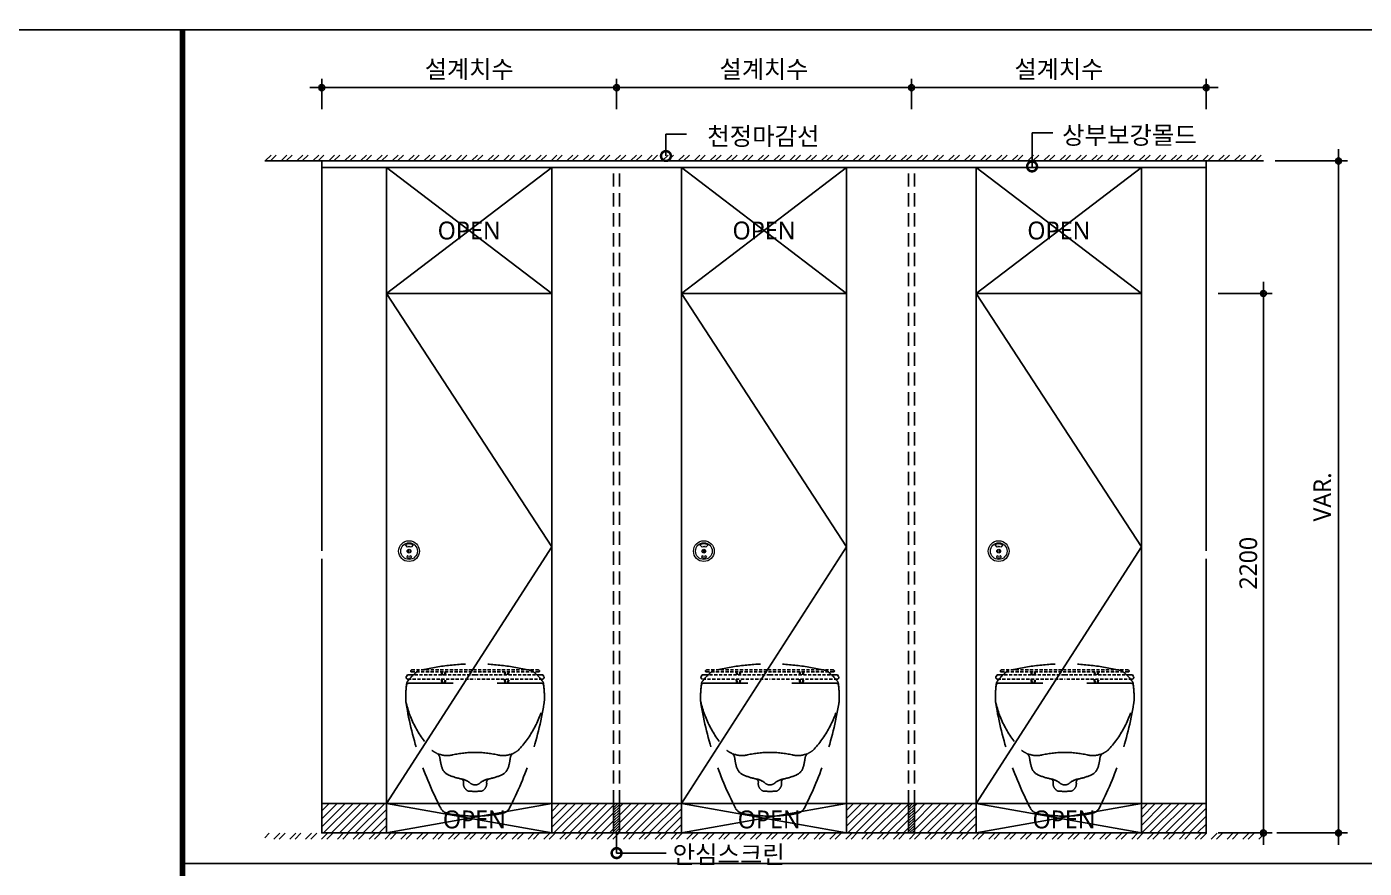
# Model space of a CAD drawing. Extents: x -256 to 8104, y -176 to 5714.
# Drawn here: x 2220 to 4488, y 4116 to 5543 of the extents above; entities that cross this region are included whole.
import ezdxf
from ezdxf.enums import TextEntityAlignment as Align

# ---------------------------------------------------------------- set-up
doc = ezdxf.new("R2010")
doc.units = 0
doc.header["$LTSCALE"] = 30
doc.linetypes.add('HIDDEN', pattern=[0.375, 0.25, -0.125])
doc.layers.get('0').update_dxf_attribs({"linetype": 'CONTINUOUS'})
doc.layers.get('DEFPOINTS').update_dxf_attribs({"linetype": 'CONTINUOUS'})
for name, color, linetype in [('DIM', 7, 'CONTINUOUS'), ('HAT', 8, 'CONTINUOUS'), ('HID', 9, 'HIDDEN'), ('문자', 3, 'CONTINUOUS'), ('부자재', 4, 'CONTINUOUS'), ('잠금쇠(회전형)', 4, 'CONTINUOUS'), ('치수', 1, 'CONTINUOUS'), ('판넬', 2, 'CONTINUOUS'), ('해치', 8, 'CONTINUOUS')]:
    doc.layers.add(name, color=color, linetype=linetype)
doc.styles.add('HDW', font='gulim.ttc')
doc.styles.add('돋움', font='malgun.ttf')
doc.dimstyles.new('10', dxfattribs={"dimscale": 10, "dimtxt": 3, "dimasz": 1, "dimexe": 1.5, "dimexo": 2, "dimgap": 1, "dimtad": 1, "dimdec": 0, "dimlunit": 6, "dimtxsty": '돋움', "dimblk": 'DIMDOT', "dimcen": -1, "dimdle": 1.5, "dimclrt": 3, "dimazin": 3, "dimtfac": 1, "dimtdec": 0, "dimtix": 1, "dimtmove": 2, "dimatfit": 3, "dimldrblk": 'DIMDOT', "dimarcsym": 0})

# ---------------------------------------------------------------- blocks, each defined once
blk = doc.blocks.new('DIMDOT')
at = {"linetype": 'Continuous'}
blk.add_line((-2, 0), (2, 0), dxfattribs=at)
for radius in [0.5, 0.25]:
    blk.add_circle((0, 0), radius, dxfattribs=at)
blk = doc.blocks.new('*D341')
at = {"layer": 'DEFPOINTS', "color": 0}
for p in [(161541.7, 5615.9), (161041.7, 5559.6), (161541.7, 5559.6)]:
    blk.add_point(p, dxfattribs=at)
at = {"layer": 'DIM', "color": 0, "lineweight": -2, "ltscale": 10}
for p, q in [((161041.7, 5579.6), (161041.7, 5630.9)), ((161541.7, 5579.6), (161541.7, 5630.9)), ((161051.7, 5615.9), (161531.7, 5615.9))]:
    blk.add_line(p, q, dxfattribs=at)
at = {"layer": 'DIM', "color": 0, "lineweight": -2, "xscale": 10, "yscale": 10, "zscale": 10, "rotation": 180}
blk.add_blockref('DIMDOT', (161041.7, 5615.9), dxfattribs=at)
at = {"layer": 'DIM', "color": 0, "lineweight": -2, "xscale": 10, "yscale": 10, "zscale": 10}
blk.add_blockref('DIMDOT', (161541.7, 5615.9), dxfattribs=at)
at = {"layer": 'DIM', "color": 3, "insert": (161291.7, 5645.6), "char_height": 30, "attachment_point": 5, "style": '돋움'}
blk.add_mtext('설계치수', dxfattribs=at)
blk = doc.blocks.new('*D342')
at = {"layer": 'DEFPOINTS', "color": 0}
for p in [(162041.7, 5615.9), (161541.7, 5559.6), (162041.7, 5559.6)]:
    blk.add_point(p, dxfattribs=at)
at = {"layer": 'DIM', "color": 0, "lineweight": -2, "ltscale": 10}
for p, q in [((161541.7, 5579.6), (161541.7, 5630.9)), ((162041.7, 5579.6), (162041.7, 5630.9)), ((161551.7, 5615.9), (162031.7, 5615.9))]:
    blk.add_line(p, q, dxfattribs=at)
at = {"layer": 'DIM', "color": 0, "lineweight": -2, "xscale": 10, "yscale": 10, "zscale": 10, "rotation": 180}
blk.add_blockref('DIMDOT', (161541.7, 5615.9), dxfattribs=at)
at = {"layer": 'DIM', "color": 0, "lineweight": -2, "xscale": 10, "yscale": 10, "zscale": 10}
blk.add_blockref('DIMDOT', (162041.7, 5615.9), dxfattribs=at)
at = {"layer": 'DIM', "color": 3, "insert": (161791.7, 5645.6), "char_height": 30, "attachment_point": 5, "style": '돋움'}
blk.add_mtext('설계치수', dxfattribs=at)
blk = doc.blocks.new('_DOTSMALL')
at = {"color": 0, "linetype": 'ByBlock', "const_width": 0.5}
blk.add_lwpolyline([(-0.0625, 0, 1), (0.0625, 0, 1)], format="xyb", close=True, dxfattribs=at)
blk = doc.blocks.new('A$C63EC304E')
at = {"layer": '치수', "color": 1, "xscale": 2.5, "yscale": 2.5, "zscale": 2.5, "rotation": 234.3098741996962}
blk.add_blockref('_DOTSMALL', (0.31, 0.31), dxfattribs=at)
blk = doc.blocks.new('A$C2BC9653E')
at = {"layer": '치수', "xscale": 0.3333333333333333, "yscale": 0.3333333333333333, "zscale": 0.3333333333333333}
blk.add_blockref('A$C63EC304E', (0, 0), dxfattribs=at)
blk = doc.blocks.new('A$C7FC71301')
at = {"layer": '치수', "rotation": 180}
blk.add_blockref('A$C2BC9653E', (0.208, 0.208), dxfattribs=at)
blk = doc.blocks.new('A$C4A20372B')
at = {"layer": '치수'}
blk.add_blockref('A$C7FC71301', (0, 0), dxfattribs=at)
blk = doc.blocks.new('A$C566469F5')
at = {"layer": '치수'}
blk.add_blockref('A$C4A20372B', (0, 0), dxfattribs=at)
blk = doc.blocks.new('A$C7E317CD4')
at = {"layer": '해치', "xscale": 2, "yscale": 2, "zscale": 2}
blk.add_blockref('A$C566469F5', (0, 0), dxfattribs=at)
blk = doc.blocks.new('A$C601D7F27')
at = {"layer": '치수'}
blk.add_blockref('A$C7E317CD4', (0, 0), dxfattribs=at)
blk = doc.blocks.new('A$C38802C08')
at = {"layer": '치수'}
blk.add_blockref('A$C601D7F27', (0, 0), dxfattribs=at)
blk = doc.blocks.new('*D343')
at = {"layer": 'DEFPOINTS', "color": 0}
for p in [(162541.7, 5615.9), (162041.7, 5559.6), (162541.7, 5559.6)]:
    blk.add_point(p, dxfattribs=at)
at = {"layer": 'DIM', "color": 0, "lineweight": -2, "ltscale": 10}
for p, q in [((162041.7, 5579.6), (162041.7, 5630.9)), ((162541.7, 5579.6), (162541.7, 5630.9)), ((162051.7, 5615.9), (162531.7, 5615.9))]:
    blk.add_line(p, q, dxfattribs=at)
at = {"layer": 'DIM', "color": 0, "lineweight": -2, "xscale": 10, "yscale": 10, "zscale": 10, "rotation": 180}
blk.add_blockref('DIMDOT', (162041.7, 5615.9), dxfattribs=at)
at = {"layer": 'DIM', "color": 0, "lineweight": -2, "xscale": 10, "yscale": 10, "zscale": 10}
blk.add_blockref('DIMDOT', (162541.7, 5615.9), dxfattribs=at)
at = {"layer": 'DIM', "color": 3, "insert": (162291.7, 5645.6), "char_height": 30, "attachment_point": 5, "style": '돋움'}
blk.add_mtext('설계치수', dxfattribs=at)
blk = doc.blocks.new('*D344')
at = {"layer": 'DEFPOINTS', "color": 0}
for p in [(162541.7, 5266.7), (162541.7, 4351.7), (162638.6, 4351.7)]:
    blk.add_point(p, dxfattribs=at)
at = {"layer": 'DIM', "color": 0, "lineweight": -2, "ltscale": 10}
for p, q in [((162561.7, 5266.7), (162653.6, 5266.7)), ((162638.6, 5256.7), (162638.6, 4361.7)), ((162561.7, 4351.7), (162653.6, 4351.7))]:
    blk.add_line(p, q, dxfattribs=at)
at = {"layer": 'DIM', "color": 0, "lineweight": -2, "xscale": 10, "yscale": 10, "zscale": 10}
for p, rotation in [((162638.6, 5266.7), 90), ((162638.6, 4351.7), 270)]:
    blk.add_blockref('DIMDOT', p, dxfattribs=dict(at, rotation=rotation))
at = {"layer": 'DIM', "color": 3, "insert": (162613.1, 4809.2), "char_height": 30, "attachment_point": 5, "rotation": 90, "style": '돋움'}
blk.add_mtext('2200', dxfattribs=at)
blk = doc.blocks.new('A$C460A2A32')
at = {"color": 0}
for p, q in [((12.8, 32), (11.2, 30.4)), ((12.8, 32), (162.3, 32)), ((311.8, 32), (162.3, 32)), ((311.8, 32), (313.4, 30.4)), ((2.8, 20), (0.5, 16)), ((2.8, 20), (8.6, 20)), ((3.9, 10), (162.3, 10)), ((8.6, 20), (162.3, 20)), ((12.6, 27), (162.3, 27)), ((312, 27), (162.3, 27)), ((316, 20), (162.3, 20)), ((320.7, 10), (162.3, 10)), ((321.8, 20), (316, 20)), ((321.8, 20), (324.1, 16))]:
    blk.add_line(p, q, dxfattribs=at)
for centre, radius, start, end in [((3.9, 14), 4, 150.0107, 270), ((12.6, 29), 2, 135, 270), ((108.9, 28.2), 26, 182.6717, 198.4118), ((108.9, 10), 26, 180, 202.6199), ((107.4, 28.2), 23, 183.0205, 200.9186), ((107.4, 10), 23, 180, 205.7715), ((68.6, 10), 23, 334.2285, 0), ((68.6, 28.2), 23, 339.0814, 356.9795), ((67.1, 10), 26, 337.3801, 0), ((67.1, 28.2), 26, 341.5882, 357.3283), ((257.5, 28.2), 26, 182.6717, 198.4118), ((257.5, 10), 26, 180, 202.6199), ((256, 28.2), 23, 183.0205, 200.9186), ((256, 10), 23, 180, 205.7715), ((217.2, 10), 23, 334.2285, 0), ((217.2, 28.2), 23, 339.0814, 356.9795), ((215.7, 10), 26, 337.3801, 0), ((215.7, 28.2), 26, 341.5882, 357.3283), ((312, 29), 2, 270, 45), ((320.7, 14), 4, 270, 29.9893)]:
    blk.add_arc(centre, radius, start, end, dxfattribs=at)
blk = doc.blocks.new('*D367')
at = {"layer": 'DEFPOINTS', "color": 0}
for p in [(162638.6, 5491.5), (162766, 5491.5), (162641.1, 4351.7)]:
    blk.add_point(p, dxfattribs=at)
at = {"layer": 'DIM', "color": 0, "lineweight": -2, "ltscale": 10}
for p, q in [((162658.6, 5491.5), (162781, 5491.5)), ((162766, 4361.7), (162766, 5481.5)), ((162661.1, 4351.7), (162781, 4351.7))]:
    blk.add_line(p, q, dxfattribs=at)
at = {"layer": 'DIM', "color": 0, "lineweight": -2, "xscale": 10, "yscale": 10, "zscale": 10}
for p, rotation in [((162766, 5491.5), 90), ((162766, 4351.7), 270)]:
    blk.add_blockref('DIMDOT', p, dxfattribs=dict(at, rotation=rotation))
at = {"layer": 'DIM', "color": 3, "insert": (162738.7, 4921.6), "char_height": 30, "attachment_point": 5, "rotation": 90, "style": '돋움'}
blk.add_mtext('VAR.', dxfattribs=at)
blk = doc.blocks.new('AURA_16', base_point=(158321.5, 175.8))
h = blk.add_hatch()
h.set_pattern_fill('ANSI31', color=3, scale=3, angle=180)
h.set_pattern_definition([(225, (158360, 0), (6.735192, -6.735192), [])])
h.paths.add_polyline_path([(161151.7, 4401.7), (161041.7, 4401.7), (161041.7, 4351.7), (161151.7, 4351.7)])
h.paths.add_polyline_path([(161536.7, 4401.7), (161431.7, 4401.7), (161431.7, 4351.7), (161536.7, 4351.7)])
h.paths.add_polyline_path([(161651.7, 4401.7), (161546.7, 4401.7), (161546.7, 4351.7), (161651.7, 4351.7)])
h.paths.add_polyline_path([(162036.7, 4401.7), (161931.7, 4401.7), (161931.7, 4351.7), (162036.7, 4351.7)])
h.paths.add_polyline_path([(162151.7, 4401.7), (162046.7, 4401.7), (162046.7, 4351.7), (162151.7, 4351.7)])
h.paths.add_polyline_path([(162541.7, 4401.7), (162431.7, 4401.7), (162431.7, 4351.7), (162541.7, 4351.7)])
h = blk.add_hatch()
h.set_pattern_fill('ANSI31', color=2, style=0)
h.set_pattern_definition([(45, (158360, 0), (-2.245064, 2.245064), [])])
h.paths.add_polyline_path([(161546.7, 4401.7), (161536.7, 4401.7), (161536.7, 4351.7), (161546.7, 4351.7)])
h = blk.add_hatch()
h.set_pattern_fill('ANSI31', color=2, style=0)
h.set_pattern_definition([(45, (158860, 0), (-2.245064, 2.245064), [])])
h.paths.add_polyline_path([(162046.7, 4401.7), (162036.7, 4401.7), (162036.7, 4351.7), (162046.7, 4351.7)])
at = {"layer": 'HAT'}
h = blk.add_hatch(dxfattribs=at)
h.set_pattern_fill('ANSI32', color=256, scale=2, style=0)
h.set_pattern_definition([(45, (149705.63, -141.476), (-13.470384, 13.470384), []), (45, (149714.61, -141.476), (-13.470384, 13.470384), [])])
h.paths.add_polyline_path([(160945, 5501.5), (162638.6, 5501.5), (162638.6, 5491.5), (160945, 5491.5)])
h = blk.add_hatch(dxfattribs=at)
h.set_pattern_fill('ANSI32', color=256, scale=2, style=0)
h.set_pattern_definition([(45, (149705.63, 40.504), (-13.470384, 13.470384), []), (45, (149714.61, 40.504), (-13.470384, 13.470384), [])])
h.paths.add_polyline_path([(160945, 4341.3), (162638.6, 4341.3), (162638.6, 4351.3), (160945, 4351.3)])
at = {"color": 2}
for p, q in [((160945, 5491.5), (162638.6, 5491.5)), ((161431.7, 4401.7), (161431.7, 4351.7)), ((161536.7, 4401.7), (161536.7, 4351.7)), ((162036.7, 4401.7), (162036.7, 4351.7)), ((162151.7, 4401.7), (162151.7, 4351.7))]:
    blk.add_line(p, q, dxfattribs=at)
for p, q in [((161041.7, 4830.4), (161041.7, 5491.5)), ((162541.7, 4830.4), (162541.7, 5491.5)), ((161041.7, 4816.6), (161041.7, 4351.7)), ((162541.7, 4816.6), (162541.7, 4351.7)), ((161041.7, 4351.7), (162541.7, 4351.7))]:
    blk.add_line(p, q)
at = {"color": 8}
blk.add_line((160805.6, 4299.9), (164153.5, 4299.9), dxfattribs=at)
at = {"color": 8, "const_width": 10}
blk.add_lwpolyline([(160805.6, 2945), (160805.6, 5714.2)], dxfattribs=at)
at = {"color": 2}
for points in [[(158320.8, 5714.2), (165573.1, 5714.2), (165573.1, 175.8), (158320.8, 175.8)], [(158320.8, 5714.2), (165573.1, 5714.2), (165573.1, 175.8), (158320.8, 175.8)], [(158320.8, 5714.2), (166302.7, 5714.2), (166302.7, 175.8), (158320.8, 175.8)], [(161041.7, 5491.5), (162541.7, 5491.5), (162541.7, 5480.5), (161041.7, 5480.5)], [(161151.7, 4401.7), (161041.7, 4401.7), (161041.7, 4351.7), (161151.7, 4351.7)], [(161651.7, 4401.7), (161431.7, 4401.7), (161431.7, 4351.7), (161651.7, 4351.7)], [(161546.7, 4401.7), (161536.7, 4401.7), (161536.7, 4351.7), (161546.7, 4351.7)], [(161931.7, 4401.7), (162151.7, 4401.7), (162151.7, 4351.7), (161931.7, 4351.7)], [(162046.7, 4401.7), (162036.7, 4401.7), (162036.7, 4351.7), (162046.7, 4351.7)], [(162431.7, 4401.7), (162541.7, 4401.7), (162541.7, 4351.7), (162431.7, 4351.7)]]:
    blk.add_lwpolyline(points, close=True, dxfattribs=at)
at = {"layer": 'HID', "ltscale": 3}
for p, q in [((161536.7, 4401.7), (161536.7, 5480.5)), ((161546.7, 4401.7), (161546.7, 5480.5)), ((162036.7, 4401.7), (162036.7, 5480.5)), ((162046.7, 4401.7), (162046.7, 5480.5))]:
    blk.add_line(p, q, dxfattribs=at)
at = {"layer": 'HID', "ltscale": 10}
for p, q in [((161189.5, 4605.8), (161301.7, 4605.8)), ((161413.9, 4605.8), (161301.7, 4605.8)), ((161689.5, 4605.8), (161801.7, 4605.8)), ((161913.9, 4605.8), (161801.7, 4605.8)), ((162189.5, 4605.8), (162301.7, 4605.8)), ((162413.9, 4605.8), (162301.7, 4605.8))]:
    blk.add_line(p, q, dxfattribs=at)
for centre, radius, start, end in [((161301.7, 4235.4), 403.1, 76.2923, 103.7077), ((161801.7, 4235.4), 403.1, 76.2923, 103.7077), ((162301.7, 4235.4), 403.1, 76.2923, 103.7077), ((161364.1, 4581.3), 180, 172.4918, 181.055), ((161189.5, 4601.6), 4.2, 90, 173.3826), ((161194.6, 4603.7), 9, 143.1013, 172.4918), ((161259.4, 4555), 90, 128.0065, 143.1013), ((161207.6, 4621.2), 6, 103.9579, 128.0065), ((161395.8, 4621.2), 6, 51.9935, 76.0421), ((161344.1, 4555), 90, 36.8987, 51.9935), ((161413.9, 4601.6), 4.2, 6.6174, 90), ((161408.9, 4603.7), 9, 7.5082, 36.8987), ((161239.3, 4581.3), 180, 358.945, 7.5082), ((161864.1, 4581.3), 180, 172.4918, 181.055), ((161689.5, 4601.6), 4.2, 90, 173.3826), ((161694.6, 4603.7), 9, 143.1013, 172.4918), ((161759.4, 4555), 90, 128.0065, 143.1013), ((161707.6, 4621.2), 6, 103.9579, 128.0065), ((161895.8, 4621.2), 6, 51.9935, 76.0421), ((161844.1, 4555), 90, 36.8987, 51.9935), ((161913.9, 4601.6), 4.2, 6.6174, 90), ((161908.9, 4603.7), 9, 7.5082, 36.8987), ((161739.3, 4581.3), 180, 358.945, 7.5082), ((162364.1, 4581.3), 180, 172.4918, 181.055), ((162189.5, 4601.6), 4.2, 90, 173.3826), ((162194.6, 4603.7), 9, 143.1013, 172.4918), ((162259.4, 4555), 90, 128.0065, 143.1013), ((162207.6, 4621.2), 6, 103.9579, 128.0065), ((162395.8, 4621.2), 6, 51.9935, 76.0421), ((162344.1, 4555), 90, 36.8987, 51.9935), ((162413.9, 4601.6), 4.2, 6.6174, 90), ((162408.9, 4603.7), 9, 7.5082, 36.8987), ((162239.3, 4581.3), 180, 358.945, 7.5082), ((161226.1, 4578.8), 42, 181.055, 190.5892), ((161357, 4613.8), 177, 192.809, 223.5419), ((161779.1, 4669), 602.3, 189.3568, 207.2383), ((160824.3, 4669), 602.3, 332.7617, 350.6432), ((161246.4, 4613.8), 177, 316.4581, 347.191), ((161377.3, 4578.8), 42, 349.4108, 358.945), ((161726.1, 4578.8), 42, 181.055, 190.5892), ((161857, 4613.8), 177, 192.809, 223.5419), ((162279.1, 4669), 602.3, 189.3568, 207.2383), ((161324.3, 4669), 602.3, 332.7617, 350.6432), ((161746.4, 4613.8), 177, 316.4581, 347.191), ((161877.3, 4578.8), 42, 349.4108, 358.945), ((162226.1, 4578.8), 42, 181.055, 190.5892), ((162357, 4613.8), 177, 192.809, 223.5419), ((162779.1, 4669), 602.3, 189.3568, 207.2383), ((161824.3, 4669), 602.3, 332.7617, 350.6432), ((162246.4, 4613.8), 177, 316.4581, 347.191), ((162377.3, 4578.8), 42, 349.4108, 358.945), ((161254.3, 4525.1), 42, 232.3598, 243.5689), ((161349.1, 4525.1), 42, 296.4311, 307.6402), ((161754.3, 4525.1), 42, 232.3598, 243.5689), ((161849.1, 4525.1), 42, 296.4311, 307.6402), ((162254.3, 4525.1), 42, 232.3598, 243.5689), ((162349.1, 4525.1), 42, 296.4311, 307.6402), ((161230.3, 4476.7), 12, 6.9609, 63.5689), ((161254.3, 4525.1), 42, 248.0565, 282.8609), ((161332.6, 4489.2), 91.1, 186.9609, 196.5836), ((161301.7, 4317.4), 171, 90, 102.8609), ((161301.7, 4317.4), 171, 77.1391, 90), ((161349.1, 4525.1), 42, 257.1391, 291.9435), ((161270.9, 4489.2), 91.1, 343.4164, 353.0391), ((161373.2, 4476.7), 12, 116.4311, 173.0391), ((161730.3, 4476.7), 12, 6.9609, 63.5689), ((161754.3, 4525.1), 42, 248.0565, 282.8609), ((161832.6, 4489.2), 91.1, 186.9609, 196.5836), ((161801.7, 4317.4), 171, 90, 102.8609), ((161801.7, 4317.4), 171, 77.1391, 90), ((161849.1, 4525.1), 42, 257.1391, 291.9435), ((161770.9, 4489.2), 91.1, 343.4164, 353.0391), ((161873.2, 4476.7), 12, 116.4311, 173.0391), ((162230.3, 4476.7), 12, 6.9609, 63.5689), ((162254.3, 4525.1), 42, 248.0565, 282.8609), ((162332.6, 4489.2), 91.1, 186.9609, 196.5836), ((162301.7, 4317.4), 171, 90, 102.8609), ((162301.7, 4317.4), 171, 77.1391, 90), ((162349.1, 4525.1), 42, 257.1391, 291.9435), ((162270.9, 4489.2), 91.1, 343.4164, 353.0391), ((162373.2, 4476.7), 12, 116.4311, 173.0391), ((161265.4, 4469.2), 21, 196.5836, 247.6201), ((161301.7, 4557.3), 116.3, 247.6201, 258.9228), ((161301.7, 4557.3), 116.3, 281.0772, 292.3799), ((161338, 4469.2), 21, 292.3799, 343.4164), ((161765.4, 4469.2), 21, 196.5836, 247.6201), ((161801.7, 4557.3), 116.3, 247.6201, 258.9228), ((161801.7, 4557.3), 116.3, 281.0772, 292.3799), ((161838, 4469.2), 21, 292.3799, 343.4164), ((162265.4, 4469.2), 21, 196.5836, 247.6201), ((162301.7, 4557.3), 116.3, 247.6201, 258.9228), ((162301.7, 4557.3), 116.3, 281.0772, 292.3799), ((162338, 4469.2), 21, 292.3799, 343.4164), ((161276.2, 4437.7), 6, 0, 77.9673), ((161273.6, 4413.7), 30, 49.4621, 78.9228), ((161295.6, 4435.3), 13.6, 169.8446, 248.5821), ((161301.7, 4446.6), 13.3, 229.4621, 270), ((161301.7, 4446.6), 13.3, 270, 310.5379), ((161329.8, 4413.7), 30, 101.0772, 130.5379), ((161307.8, 4435.3), 13.6, 291.4179, 10.1554), ((161327.2, 4437.7), 6, 102.0327, 180), ((161776.2, 4437.7), 6, 0, 77.9673), ((161773.6, 4413.7), 30, 49.4621, 78.9228), ((161795.6, 4435.3), 13.6, 169.8446, 248.5821), ((161801.7, 4446.6), 13.3, 229.4621, 270), ((161801.7, 4446.6), 13.3, 270, 310.5379), ((161829.8, 4413.7), 30, 101.0772, 130.5379), ((161807.8, 4435.3), 13.6, 291.4179, 10.1554), ((161827.2, 4437.7), 6, 102.0327, 180), ((162276.2, 4437.7), 6, 0, 77.9673), ((162273.6, 4413.7), 30, 49.4621, 78.9228), ((162295.6, 4435.3), 13.6, 169.8446, 248.5821), ((162301.7, 4446.6), 13.3, 229.4621, 270), ((162301.7, 4446.6), 13.3, 270, 310.5379), ((162329.8, 4413.7), 30, 101.0772, 130.5379), ((162307.8, 4435.3), 13.6, 291.4179, 10.1554), ((162327.2, 4437.7), 6, 102.0327, 180), ((161301.7, 4593.3), 171, 266.2838, 270), ((161301.7, 4593.3), 171, 270, 273.7162), ((161801.7, 4593.3), 171, 266.2838, 270), ((161801.7, 4593.3), 171, 270, 273.7162), ((162301.7, 4593.3), 171, 266.2838, 270), ((162301.7, 4593.3), 171, 270, 273.7162), ((161259.1, 4402.5), 18, 210.6249, 258.7833), ((161301.7, 4617.3), 237, 258.7833, 270), ((161301.7, 4617.3), 237, 270, 281.2167), ((161344.3, 4402.5), 18, 281.2167, 329.3751), ((161759.1, 4402.5), 18, 210.6249, 258.7833), ((161801.7, 4617.3), 237, 258.7833, 270), ((161801.7, 4617.3), 237, 270, 281.2167), ((161844.3, 4402.5), 18, 281.2167, 329.3751), ((162259.1, 4402.5), 18, 210.6249, 258.7833), ((162301.7, 4617.3), 237, 258.7833, 270), ((162301.7, 4617.3), 237, 270, 281.2167), ((162344.3, 4402.5), 18, 281.2167, 329.3751)]:
    blk.add_arc(centre, radius, start, end, dxfattribs=at)
at = {"layer": '부자재', "color": 3}
blk.add_line((162541.7, 5491.5), (161041.7, 5491.5), dxfattribs=at)
blk.add_line((162541.7, 5491.5), (161041.7, 5491.5), dxfattribs=at)
at = {"layer": '잠금쇠(회전형)', "linetype": 'Continuous', "lineweight": 15}
for p, q in [((161183.1, 4840.4), (161186.8, 4836.5)), ((161188.3, 4832.8), (161188.3, 4827)), ((161191, 4832.7), (161191, 4826.9)), ((161196.8, 4840.4), (161193.2, 4836.5)), ((161683.1, 4840.4), (161686.8, 4836.5)), ((161688.3, 4832.8), (161688.3, 4827)), ((161691, 4832.7), (161691, 4826.9)), ((161696.8, 4840.4), (161693.2, 4836.5)), ((162183.1, 4840.4), (162186.8, 4836.5)), ((162188.3, 4832.8), (162188.3, 4827)), ((162191, 4832.7), (162191, 4826.9)), ((162196.8, 4840.4), (162193.2, 4836.5)), ((161186.4, 4821.2), (161186, 4820.1)), ((161193.6, 4821.2), (161194, 4820.1)), ((161686.4, 4821.2), (161686, 4820.1)), ((161693.6, 4821.2), (161694, 4820.1)), ((162186.4, 4821.2), (162186, 4820.1)), ((162193.6, 4821.2), (162194, 4820.1))]:
    blk.add_line(p, q, dxfattribs=at)
for centre, radius in [((161189.7, 4829.8), 17.6), ((161189.7, 4829.8), 14.1), ((161189.7, 4829.8), 3.21), ((161689.7, 4829.8), 17.6), ((161689.7, 4829.8), 14.1), ((161689.7, 4829.8), 3.21), ((162189.7, 4829.8), 17.6), ((162189.7, 4829.8), 14.1), ((162189.7, 4829.8), 3.21)]:
    blk.add_circle(centre, radius, dxfattribs=at)
for centre, radius, start, end in [((161190, 4828.1), 14.1, 61.0478, 118.9522), ((161190, 4830.5), 6.81, 61.8696, 118.1304), ((161690, 4828.1), 14.1, 61.0478, 118.9522), ((161690, 4830.5), 6.81, 61.8696, 118.1304), ((162190, 4828.1), 14.1, 61.0478, 118.9522), ((162190, 4830.5), 6.81, 61.8696, 118.1304), ((161186.9, 4819.8), 0.98, 160.8571, 255.4685), ((161187.3, 4820.9), 0.98, 72.2332, 160.8571), ((161190, 4831.6), 13.2, 255.4685, 284.5315), ((161190, 4829.2), 7.75, 252.2332, 287.7668), ((161192.6, 4820.9), 0.98, 19.1429, 107.7668), ((161193, 4819.8), 0.98, 284.5315, 19.1429), ((161686.9, 4819.8), 0.98, 160.8571, 255.4685), ((161687.3, 4820.9), 0.98, 72.2332, 160.8571), ((161690, 4831.6), 13.2, 255.4685, 284.5315), ((161690, 4829.2), 7.75, 252.2332, 287.7668), ((161692.6, 4820.9), 0.98, 19.1429, 107.7668), ((161693, 4819.8), 0.98, 284.5315, 19.1429), ((162186.9, 4819.8), 0.98, 160.8571, 255.4685), ((162187.3, 4820.9), 0.98, 72.2332, 160.8571), ((162190, 4831.6), 13.2, 255.4685, 284.5315), ((162190, 4829.2), 7.75, 252.2332, 287.7668), ((162192.6, 4820.9), 0.98, 19.1429, 107.7668), ((162193, 4819.8), 0.98, 284.5315, 19.1429)]:
    blk.add_arc(centre, radius, start, end, dxfattribs=at)
at = {"layer": '치수'}
for p, q in [((161625.4, 5500.1), (161625.4, 5537.2)), ((161625.4, 5537.2), (161660.5, 5537.2)), ((162246.4, 5482.4), (162246.4, 5539.1)), ((162246.4, 5539.1), (162281.5, 5539.1)), ((161151.7, 5480.5), (161431.7, 5266.7)), ((161431.7, 5480.5), (161151.7, 5266.7)), ((161651.7, 5480.5), (161931.7, 5266.7)), ((161931.7, 5480.5), (161651.7, 5266.7)), ((162151.7, 5480.5), (162431.7, 5266.7)), ((162431.7, 5480.5), (162151.7, 5266.7)), ((161431.7, 4837.1), (161151.7, 5266.7)), ((161931.7, 4837.1), (161651.7, 5266.7)), ((162431.7, 4837.1), (162151.7, 5266.7)), ((161431.7, 4837.1), (161151.7, 4401.7)), ((161931.7, 4837.1), (161651.7, 4401.7)), ((162431.7, 4837.1), (162151.7, 4401.7)), ((161151.7, 4401.7), (161431.7, 4351.7)), ((161431.7, 4401.7), (161151.7, 4351.7)), ((161651.7, 4401.7), (161931.7, 4351.7)), ((161931.7, 4401.7), (161651.7, 4351.7)), ((162151.7, 4401.7), (162431.7, 4351.7)), ((162431.7, 4401.7), (162151.7, 4351.7)), ((161541.7, 4351.7), (161541.7, 4317.5)), ((161625.8, 4317.5), (161541.7, 4317.5))]:
    blk.add_line(p, q, dxfattribs=at)
at = {"layer": '판넬', "color": 3}
for p, q in [((161151.7, 5266.7), (161151.7, 5480.5)), ((161151.7, 5301.7), (161151.7, 5480.5)), ((161431.7, 5266.7), (161431.7, 5480.5)), ((161651.7, 5266.7), (161651.7, 5480.5)), ((161931.7, 5266.7), (161931.7, 5480.5)), ((162151.7, 5266.7), (162151.7, 5480.5)), ((162431.7, 5266.7), (162431.7, 5480.5)), ((161151.7, 4401.7), (161041.7, 4401.7)), ((161651.7, 4401.7), (161431.7, 4401.7)), ((161651.7, 4401.7), (161551.7, 4401.7)), ((162151.7, 4401.7), (161931.7, 4401.7)), ((162541.7, 4401.7), (162431.7, 4401.7))]:
    blk.add_line(p, q, dxfattribs=at)
at = {"layer": '판넬'}
for p, q in [((161431.7, 5266.7), (161151.7, 5266.7)), ((161151.7, 5266.7), (161151.7, 4401.7)), ((161431.7, 5266.7), (161431.7, 4444.8)), ((161931.7, 5266.7), (161651.7, 5266.7)), ((161651.7, 5266.7), (161651.7, 4401.7)), ((161931.7, 5266.7), (161931.7, 5254.3)), ((162431.7, 5266.7), (162151.7, 5266.7)), ((162151.7, 5266.7), (162151.7, 4401.7)), ((162431.7, 5266.7), (162431.7, 5254.3)), ((161931.7, 5254.3), (161931.7, 4444.8)), ((162431.7, 5254.3), (162431.7, 4444.8)), ((161431.7, 4444.8), (161431.7, 4401.7)), ((161931.7, 4444.8), (161931.7, 4401.7)), ((162431.7, 4444.8), (162431.7, 4401.7)), ((161431.7, 4401.7), (161151.7, 4401.7)), ((161931.7, 4401.7), (161651.7, 4401.7)), ((162431.7, 4401.7), (162151.7, 4401.7))]:
    blk.add_line(p, q, dxfattribs=at)
at = {"layer": '판넬', "color": 4}
blk.add_line((162151.7, 4401.7), (162051.7, 4401.7), dxfattribs=at)
at = {"layer": 'HID', "ltscale": 10, "xscale": 0.7200000000011642, "yscale": 0.7200000000011642, "zscale": 0.7200000000011642}
for p in [(161184.9, 4605.5), (161684.9, 4605.5), (162184.9, 4605.5)]:
    blk.add_blockref('A$C460A2A32', p, dxfattribs=at)
at = {"layer": '해치', "xscale": -20, "yscale": 20, "zscale": 20, "rotation": 180}
for p in [(161621.2, 5504.1), (162242.1, 5486.4)]:
    blk.add_blockref('A$C38802C08', p, dxfattribs=at)
at = {"layer": '해치', "xscale": -20, "yscale": 20, "zscale": 20}
blk.add_blockref('A$C38802C08', (161545.9, 4313.4), dxfattribs=at)
at = {"layer": '문자', "style": '돋움'}
for s, p in [('천정마감선', (161790.6, 5533.8)), ('상부보강몰드', (162411.5, 5535.6)), ('OPEN', (161291.7, 5373.6)), ('OPEN', (161791.7, 5373.6)), ('OPEN', (162291.7, 5373.6)), ('OPEN', (161300.5, 4374.7)), ('OPEN', (161800.5, 4374.7)), ('OPEN', (162300.5, 4374.7)), ('안심스크린', (161731.9, 4315.8))]:
    blk.add_text(s, height=30.34, dxfattribs=at).set_placement(p, align=Align.MIDDLE)
at = {"layer": '잠금쇠(회전형)', "linetype": 'Continuous', "lineweight": 15, "style": 'HDW', "width": 0.659278}
for p, p2 in [((161186.8, 4838.4), (161193, 4838.4)), ((161686.8, 4838.4), (161693, 4838.4)), ((162186.8, 4838.4), (162193, 4838.4))]:
    blk.add_text('사용중', height=2.3, dxfattribs=at).set_placement(p, p2, align=Align.FIT)
at = {"layer": 'DIM', "ltscale": 10}
for base, p1, p2, picture, middle in [((161541.7, 5615.9), (161041.7, 5559.6), (161541.7, 5559.6), '*D341', (161291.7, 5645.6)), ((162041.7, 5615.9), (161541.7, 5559.6), (162041.7, 5559.6), '*D342', (161791.7, 5645.6)), ((162541.7, 5615.9), (162041.7, 5559.6), (162541.7, 5559.6), '*D343', (162291.7, 5645.6))]:
    dim = blk.add_linear_dim(base=base, p1=p1, p2=p2, text='설계치수', dimstyle='10', override={"dimtxsty": '돋움'}, dxfattribs=at)
    dim.commit()
    dim.dimension.update_dxf_attribs({"geometry": picture, "text_midpoint": middle})
dim = blk.add_linear_dim(base=(162766, 5491.5), p1=(162641.1, 4351.7), p2=(162638.6, 5491.5), angle=90, text='VAR.', dimstyle='10', dxfattribs=at)
dim.commit()
dim.dimension.update_dxf_attribs({"geometry": '*D367', "text_midpoint": (162738.7, 4921.6), "dimtype": 160})
dim = blk.add_linear_dim(base=(162638.6, 4351.7), p1=(162541.7, 5266.7), p2=(162541.7, 4351.7), angle=90, text='2200', dimstyle='10', override={"dimtxt": 3, "dimtxsty": '돋움'}, dxfattribs=at)
dim.commit()
dim.dimension.update_dxf_attribs({"geometry": '*D344', "text_midpoint": (162613.1, 4809.2)})

msp = doc.modelspace()

# ---------------------------------------------------------------- block references
msp.add_blockref('AURA_16', (0, 0))

doc.saveas('drawing.dxf')
